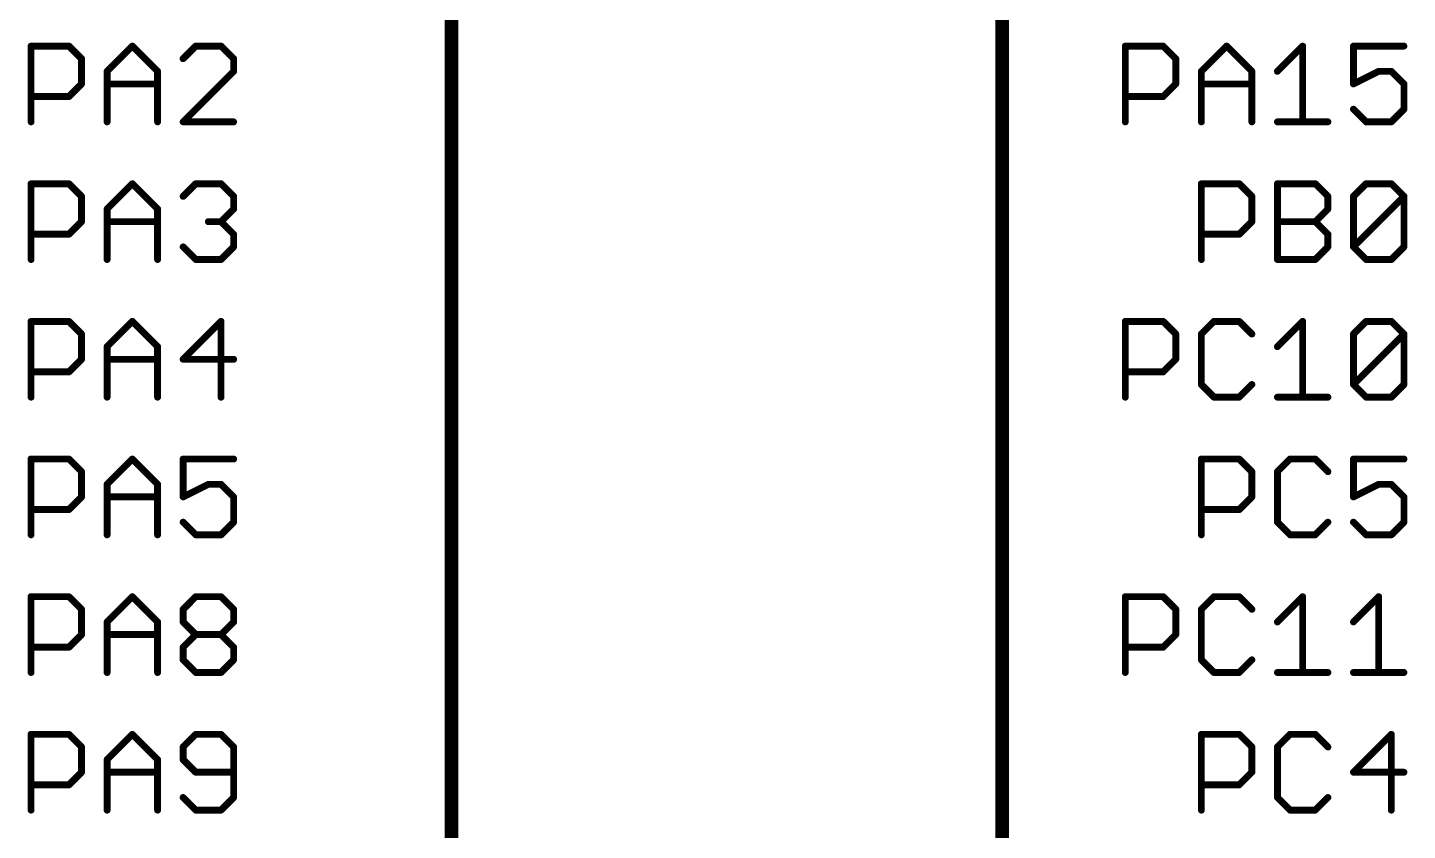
# Model space of a CAD drawing. Extents: x -173 to 61, y -47 to 113.
# Drawn here: x -20.52 to 4.94, y 11.63 to 26.44 of the extents above; entities that cross this region are included whole.
import ezdxf

# ---------------------------------------------------------------- set-up
doc = ezdxf.new("R2010")
doc.units = 0
doc.layers.add('94', color=14, linetype='CONTINUOUS')
doc.layers.add('95', color=251, linetype='CONTINUOUS')

msp = doc.modelspace()

# ---------------------------------------------------------------- linework, layer by layer
at = {"layer": '94', "const_width": 0.254}
for points in [[(-2.54, 55.88), (-2.54, -40.64)], [(-12.7, 33.02), (-12.7, -2.54)]]:
    msp.add_lwpolyline(points, dxfattribs=at)
at = {"layer": '95', "const_width": 0.127}
for points in [[(-20.4597, 24.7015), (-20.4597, 26.0997)], [(-20.4597, 26.0997), (-19.7606, 26.0997)], [(-19.7606, 26.0997), (-19.5276, 25.8667)], [(-19.0564, 25.6336), (-18.5904, 26.0997)], [(-18.5904, 26.0997), (-18.1243, 25.6336)], [(-17.4201, 26.0997), (-17.6531, 25.8667)], [(-16.954, 26.0997), (-17.4201, 26.0997)], [(-16.721, 25.8667), (-16.954, 26.0997)], [(-0.2664, 24.7015), (-0.2664, 26.0997)], [(-0.2664, 26.0997), (0.4327, 26.0997)], [(0.4327, 26.0997), (0.6657, 25.8667)], [(1.1369, 25.6336), (1.6029, 26.0997)], [(1.6029, 26.0997), (2.069, 25.6336)], [(2.5401, 25.6336), (3.0062, 26.0997)], [(3.0062, 26.0997), (3.0062, 24.7015)], [(4.8755, 26.0997), (3.9434, 26.0997)], [(3.9434, 26.0997), (3.9434, 25.4006)], [(-19.5276, 25.8667), (-19.5276, 25.4006)], [(-16.721, 25.6336), (-16.721, 25.8667)], [(0.6657, 25.8667), (0.6657, 25.4006)], [(-19.5276, 25.4006), (-19.7606, 25.1676)], [(-19.0564, 24.7015), (-19.0564, 25.6336)], [(-19.0564, 25.4006), (-18.1243, 25.4006)], [(-18.1243, 25.6336), (-18.1243, 24.7015)], [(-17.6531, 24.7015), (-16.721, 25.6336)], [(0.6657, 25.4006), (0.4327, 25.1676)], [(1.1369, 24.7015), (1.1369, 25.6336)], [(1.1369, 25.4006), (2.069, 25.4006)], [(2.069, 25.6336), (2.069, 24.7015)], [(3.9434, 25.4006), (4.4095, 25.6336)], [(4.4095, 25.6336), (4.6425, 25.6336)], [(4.6425, 25.6336), (4.8755, 25.4006)], [(4.8755, 25.4006), (4.8755, 24.9345)], [(-19.7606, 25.1676), (-20.4597, 25.1676)], [(0.4327, 25.1676), (-0.2664, 25.1676)], [(4.1764, 24.7015), (3.9434, 24.9345)], [(4.8755, 24.9345), (4.6425, 24.7015)], [(-16.721, 24.7015), (-17.6531, 24.7015)], [(2.5401, 24.7015), (3.4723, 24.7015)], [(4.6425, 24.7015), (4.1764, 24.7015)], [(-20.4597, 22.1615), (-20.4597, 23.5597)], [(-20.4597, 23.5597), (-19.7606, 23.5597)], [(-19.7606, 23.5597), (-19.5276, 23.3267)], [(-19.0564, 23.0936), (-18.5904, 23.5597)], [(-18.5904, 23.5597), (-18.1243, 23.0936)], [(-17.6531, 23.3267), (-17.4201, 23.5597)], [(-17.4201, 23.5597), (-16.954, 23.5597)], [(-16.954, 23.5597), (-16.721, 23.3267)], [(1.1369, 22.1615), (1.1369, 23.5597)], [(1.1369, 23.5597), (1.836, 23.5597)], [(1.836, 23.5597), (2.069, 23.3267)], [(2.5401, 22.1615), (2.5401, 23.5597)], [(2.5401, 23.5597), (3.2392, 23.5597)], [(3.2392, 23.5597), (3.4723, 23.3267)], [(3.9434, 23.3267), (4.1764, 23.5597)], [(4.1764, 23.5597), (4.6425, 23.5597)], [(4.6425, 23.5597), (4.8755, 23.3267)], [(-19.5276, 23.3267), (-19.5276, 22.8606)], [(-16.721, 23.3267), (-16.721, 23.0936)], [(2.069, 23.3267), (2.069, 22.8606)], [(3.4723, 23.3267), (3.4723, 23.0936)], [(3.9434, 22.3945), (3.9434, 23.3267)], [(3.9434, 22.3945), (4.8755, 23.3267)], [(4.8755, 23.3267), (4.8755, 22.3945)], [(-19.5276, 22.8606), (-19.7606, 22.6276)], [(-19.0564, 22.1615), (-19.0564, 23.0936)], [(-19.0564, 22.8606), (-18.1243, 22.8606)], [(-18.1243, 23.0936), (-18.1243, 22.1615)], [(-16.954, 22.8606), (-17.1871, 22.8606)], [(-16.721, 23.0936), (-16.954, 22.8606)], [(-16.954, 22.8606), (-16.721, 22.6276)], [(2.069, 22.8606), (1.836, 22.6276)], [(2.5401, 22.8606), (3.2392, 22.8606)], [(3.4723, 23.0936), (3.2392, 22.8606)], [(3.2392, 22.8606), (3.4723, 22.6276)], [(-19.7606, 22.6276), (-20.4597, 22.6276)], [(-16.721, 22.6276), (-16.721, 22.3945)], [(1.836, 22.6276), (1.1369, 22.6276)], [(3.4723, 22.6276), (3.4723, 22.3945)], [(-17.4201, 22.1615), (-17.6531, 22.3945)], [(-16.721, 22.3945), (-16.954, 22.1615)], [(3.4723, 22.3945), (3.2392, 22.1615)], [(4.1764, 22.1615), (3.9434, 22.3945)], [(4.8755, 22.3945), (4.6425, 22.1615)], [(-16.954, 22.1615), (-17.4201, 22.1615)], [(3.2392, 22.1615), (2.5401, 22.1615)], [(4.6425, 22.1615), (4.1764, 22.1615)], [(-20.4597, 19.6215), (-20.4597, 21.0197)], [(-20.4597, 21.0197), (-19.7606, 21.0197)], [(-19.7606, 21.0197), (-19.5276, 20.7867)], [(-19.0564, 20.5536), (-18.5904, 21.0197)], [(-18.5904, 21.0197), (-18.1243, 20.5536)], [(-16.954, 21.0197), (-17.6531, 20.3206)], [(-16.954, 19.6215), (-16.954, 21.0197)], [(-0.2664, 19.6215), (-0.2664, 21.0197)], [(-0.2664, 21.0197), (0.4327, 21.0197)], [(0.4327, 21.0197), (0.6657, 20.7867)], [(1.3699, 21.0197), (1.1369, 20.7867)], [(1.836, 21.0197), (1.3699, 21.0197)], [(2.069, 20.7867), (1.836, 21.0197)], [(2.5401, 20.5536), (3.0062, 21.0197)], [(3.0062, 21.0197), (3.0062, 19.6215)], [(3.9434, 20.7867), (4.1764, 21.0197)], [(4.1764, 21.0197), (4.6425, 21.0197)], [(4.6425, 21.0197), (4.8755, 20.7867)], [(-19.5276, 20.7867), (-19.5276, 20.3206)], [(0.6657, 20.7867), (0.6657, 20.3206)], [(1.1369, 20.7867), (1.1369, 19.8545)], [(3.9434, 19.8545), (3.9434, 20.7867)], [(3.9434, 19.8545), (4.8755, 20.7867)], [(4.8755, 20.7867), (4.8755, 19.8545)], [(-19.5276, 20.3206), (-19.7606, 20.0876)], [(-19.0564, 19.6215), (-19.0564, 20.5536)], [(-19.0564, 20.3206), (-18.1243, 20.3206)], [(-18.1243, 20.5536), (-18.1243, 19.6215)], [(-17.6531, 20.3206), (-16.721, 20.3206)], [(0.6657, 20.3206), (0.4327, 20.0876)], [(-19.7606, 20.0876), (-20.4597, 20.0876)], [(0.4327, 20.0876), (-0.2664, 20.0876)], [(1.1369, 19.8545), (1.3699, 19.6215)], [(1.836, 19.6215), (2.069, 19.8545)], [(4.1764, 19.6215), (3.9434, 19.8545)], [(4.8755, 19.8545), (4.6425, 19.6215)], [(1.3699, 19.6215), (1.836, 19.6215)], [(2.5401, 19.6215), (3.4723, 19.6215)], [(4.6425, 19.6215), (4.1764, 19.6215)], [(-20.4597, 17.0815), (-20.4597, 18.4797)], [(-20.4597, 18.4797), (-19.7606, 18.4797)], [(-19.7606, 18.4797), (-19.5276, 18.2467)], [(-19.0564, 18.0136), (-18.5904, 18.4797)], [(-18.5904, 18.4797), (-18.1243, 18.0136)], [(-16.721, 18.4797), (-17.6531, 18.4797)], [(-17.6531, 18.4797), (-17.6531, 17.7806)], [(1.1369, 17.0815), (1.1369, 18.4797)], [(1.1369, 18.4797), (1.836, 18.4797)], [(1.836, 18.4797), (2.069, 18.2467)], [(2.7732, 18.4797), (2.5401, 18.2467)], [(3.2392, 18.4797), (2.7732, 18.4797)], [(3.4723, 18.2467), (3.2392, 18.4797)], [(4.8755, 18.4797), (3.9434, 18.4797)], [(3.9434, 18.4797), (3.9434, 17.7806)], [(-19.5276, 18.2467), (-19.5276, 17.7806)], [(2.069, 18.2467), (2.069, 17.7806)], [(2.5401, 18.2467), (2.5401, 17.3145)], [(-19.5276, 17.7806), (-19.7606, 17.5476)], [(-19.0564, 17.0815), (-19.0564, 18.0136)], [(-19.0564, 17.7806), (-18.1243, 17.7806)], [(-18.1243, 18.0136), (-18.1243, 17.0815)], [(-17.6531, 17.7806), (-17.1871, 18.0136)], [(-17.1871, 18.0136), (-16.954, 18.0136)], [(-16.954, 18.0136), (-16.721, 17.7806)], [(-16.721, 17.7806), (-16.721, 17.3145)], [(2.069, 17.7806), (1.836, 17.5476)], [(3.9434, 17.7806), (4.4095, 18.0136)], [(4.4095, 18.0136), (4.6425, 18.0136)], [(4.6425, 18.0136), (4.8755, 17.7806)], [(4.8755, 17.7806), (4.8755, 17.3145)], [(-19.7606, 17.5476), (-20.4597, 17.5476)], [(1.836, 17.5476), (1.1369, 17.5476)], [(-17.4201, 17.0815), (-17.6531, 17.3145)], [(-16.721, 17.3145), (-16.954, 17.0815)], [(2.5401, 17.3145), (2.7732, 17.0815)], [(3.2392, 17.0815), (3.4723, 17.3145)], [(4.1764, 17.0815), (3.9434, 17.3145)], [(4.8755, 17.3145), (4.6425, 17.0815)], [(-16.954, 17.0815), (-17.4201, 17.0815)], [(2.7732, 17.0815), (3.2392, 17.0815)], [(4.6425, 17.0815), (4.1764, 17.0815)], [(-20.4597, 14.5415), (-20.4597, 15.9397)], [(-20.4597, 15.9397), (-19.7606, 15.9397)], [(-19.7606, 15.9397), (-19.5276, 15.7067)], [(-19.0564, 15.4736), (-18.5904, 15.9397)], [(-18.5904, 15.9397), (-18.1243, 15.4736)], [(-17.6531, 15.7067), (-17.4201, 15.9397)], [(-17.4201, 15.9397), (-16.954, 15.9397)], [(-16.954, 15.9397), (-16.721, 15.7067)], [(-0.2664, 14.5415), (-0.2664, 15.9397)], [(-0.2664, 15.9397), (0.4327, 15.9397)], [(0.4327, 15.9397), (0.6657, 15.7067)], [(1.3699, 15.9397), (1.1369, 15.7067)], [(1.836, 15.9397), (1.3699, 15.9397)], [(2.069, 15.7067), (1.836, 15.9397)], [(2.5401, 15.4736), (3.0062, 15.9397)], [(3.0062, 15.9397), (3.0062, 14.5415)], [(3.9434, 15.4736), (4.4095, 15.9397)], [(4.4095, 15.9397), (4.4095, 14.5415)], [(-19.5276, 15.7067), (-19.5276, 15.2406)], [(-19.0564, 14.5415), (-19.0564, 15.4736)], [(-18.1243, 15.4736), (-18.1243, 14.5415)], [(-17.6531, 15.4736), (-17.6531, 15.7067)], [(-17.4201, 15.2406), (-17.6531, 15.4736)], [(-16.721, 15.4736), (-16.954, 15.2406)], [(-16.721, 15.7067), (-16.721, 15.4736)], [(0.6657, 15.7067), (0.6657, 15.2406)], [(1.1369, 15.7067), (1.1369, 14.7745)], [(-19.5276, 15.2406), (-19.7606, 15.0076)], [(-19.0564, 15.2406), (-18.1243, 15.2406)], [(-17.6531, 15.0076), (-17.4201, 15.2406)], [(-17.4201, 15.2406), (-16.954, 15.2406)], [(-16.954, 15.2406), (-16.721, 15.0076)], [(0.6657, 15.2406), (0.4327, 15.0076)], [(-19.7606, 15.0076), (-20.4597, 15.0076)], [(-17.6531, 14.7745), (-17.6531, 15.0076)], [(-16.721, 15.0076), (-16.721, 14.7745)], [(0.4327, 15.0076), (-0.2664, 15.0076)], [(-17.4201, 14.5415), (-17.6531, 14.7745)], [(-16.721, 14.7745), (-16.954, 14.5415)], [(1.1369, 14.7745), (1.3699, 14.5415)], [(1.836, 14.5415), (2.069, 14.7745)], [(-16.954, 14.5415), (-17.4201, 14.5415)], [(1.3699, 14.5415), (1.836, 14.5415)], [(2.5401, 14.5415), (3.4723, 14.5415)], [(3.9434, 14.5415), (4.8755, 14.5415)], [(-20.4597, 12.0015), (-20.4597, 13.3997)], [(-20.4597, 13.3997), (-19.7606, 13.3997)], [(-19.7606, 13.3997), (-19.5276, 13.1667)], [(-19.0564, 12.9336), (-18.5904, 13.3997)], [(-18.5904, 13.3997), (-18.1243, 12.9336)], [(-17.4201, 13.3997), (-17.6531, 13.1667)], [(-16.954, 13.3997), (-17.4201, 13.3997)], [(-16.721, 13.1667), (-16.954, 13.3997)], [(1.1369, 12.0015), (1.1369, 13.3997)], [(1.1369, 13.3997), (1.836, 13.3997)], [(1.836, 13.3997), (2.069, 13.1667)], [(2.7732, 13.3997), (2.5401, 13.1667)], [(3.2392, 13.3997), (2.7732, 13.3997)], [(3.4723, 13.1667), (3.2392, 13.3997)], [(4.6425, 13.3997), (3.9434, 12.7006)], [(4.6425, 12.0015), (4.6425, 13.3997)], [(-19.5276, 13.1667), (-19.5276, 12.7006)], [(-19.0564, 12.0015), (-19.0564, 12.9336)], [(-18.1243, 12.9336), (-18.1243, 12.0015)], [(-17.6531, 13.1667), (-17.6531, 12.9336)], [(-17.6531, 12.9336), (-17.4201, 12.7006)], [(-16.721, 12.2345), (-16.721, 13.1667)], [(2.069, 13.1667), (2.069, 12.7006)], [(2.5401, 13.1667), (2.5401, 12.2345)], [(-19.5276, 12.7006), (-19.7606, 12.4676)], [(-19.0564, 12.7006), (-18.1243, 12.7006)], [(-17.4201, 12.7006), (-16.721, 12.7006)], [(2.069, 12.7006), (1.836, 12.4676)], [(3.9434, 12.7006), (4.8755, 12.7006)], [(-19.7606, 12.4676), (-20.4597, 12.4676)], [(1.836, 12.4676), (1.1369, 12.4676)], [(-17.6531, 12.2345), (-17.4201, 12.0015)], [(-16.954, 12.0015), (-16.721, 12.2345)], [(2.5401, 12.2345), (2.7732, 12.0015)], [(3.2392, 12.0015), (3.4723, 12.2345)], [(-17.4201, 12.0015), (-16.954, 12.0015)], [(2.7732, 12.0015), (3.2392, 12.0015)]]:
    msp.add_lwpolyline(points, dxfattribs=at)
at = {"layer": '95', "const_width": 0.0635}
for points in [[(-20.428, 26.0997, 1), (-20.4915, 26.0997)], [(-20.4597, 26.1314, 1), (-20.4597, 26.0679)], [(-19.7382, 26.1221, 1), (-19.7831, 26.0772)], [(-19.7606, 26.0679, 1), (-19.7606, 26.1314)], [(-18.5679, 26.1221, 1), (-18.6128, 26.0772)], [(-18.5679, 26.0772, 1), (-18.6128, 26.1221)], [(-17.4201, 26.1314, 1), (-17.4201, 26.0679)], [(-17.3977, 26.0772, 1), (-17.4426, 26.1221)], [(-16.9316, 26.1221, 1), (-16.9765, 26.0772)], [(-16.954, 26.0679, 1), (-16.954, 26.1314)], [(-0.2347, 26.0997, 1), (-0.2982, 26.0997)], [(-0.2664, 26.1314, 1), (-0.2664, 26.0679)], [(0.4551, 26.1221, 1), (0.4102, 26.0772)], [(0.4327, 26.0679, 1), (0.4327, 26.1314)], [(1.6254, 26.1221, 1), (1.5805, 26.0772)], [(1.6254, 26.0772, 1), (1.5805, 26.1221)], [(3.038, 26.0997, 1), (2.9745, 26.0997)], [(3.0287, 26.0772, 1), (2.9838, 26.1221)], [(3.9434, 26.1314, 1), (3.9434, 26.0679)], [(3.9752, 26.0997, 1), (3.9117, 26.0997)], [(4.8755, 26.0679, 1), (4.8755, 26.1314)], [(-19.4958, 25.8667, 1), (-19.5593, 25.8667)], [(-19.55, 25.8442, 1), (-19.5051, 25.8891)], [(-17.6756, 25.8891, 1), (-17.6307, 25.8442)], [(-16.6893, 25.8667, 1), (-16.7528, 25.8667)], [(-16.7435, 25.8442, 1), (-16.6986, 25.8891)], [(0.6975, 25.8667, 1), (0.634, 25.8667)], [(0.6433, 25.8442, 1), (0.6882, 25.8891)], [(-19.5051, 25.3781, 1), (-19.55, 25.423)], [(-19.0247, 25.6336, 1), (-19.0882, 25.6336)], [(-19.0789, 25.6561, 1), (-19.034, 25.6112)], [(-19.0564, 25.4323, 1), (-19.0564, 25.3688)], [(-18.0925, 25.6336, 1), (-18.156, 25.6336)], [(-18.1467, 25.6112, 1), (-18.1018, 25.6561)], [(-18.1243, 25.3688, 1), (-18.1243, 25.4323)], [(-16.7528, 25.6336, 1), (-16.6893, 25.6336)], [(-16.6986, 25.6112, 1), (-16.7435, 25.6561)], [(0.6882, 25.3781, 1), (0.6433, 25.423)], [(1.1686, 25.6336, 1), (1.1051, 25.6336)], [(1.1144, 25.6561, 1), (1.1593, 25.6112)], [(1.1369, 25.4323, 1), (1.1369, 25.3688)], [(2.1007, 25.6336, 1), (2.0372, 25.6336)], [(2.0465, 25.6112, 1), (2.0914, 25.6561)], [(2.069, 25.3688, 1), (2.069, 25.4323)], [(2.5177, 25.6561, 1), (2.5626, 25.6112)], [(4.4095, 25.6654, 1), (4.4095, 25.6019)], [(4.4237, 25.6052, 1), (4.3953, 25.662)], [(4.665, 25.6561, 1), (4.6201, 25.6112)], [(4.6425, 25.6019, 1), (4.6425, 25.6654)], [(4.9073, 25.4006, 1), (4.8438, 25.4006)], [(-20.4597, 25.1993, 1), (-20.4597, 25.1358)], [(-19.7831, 25.19, 1), (-19.7382, 25.1451)], [(-19.7606, 25.1358, 1), (-19.7606, 25.1993)], [(-19.5593, 25.4006, 1), (-19.4958, 25.4006)], [(-0.2664, 25.1993, 1), (-0.2664, 25.1358)], [(0.4102, 25.19, 1), (0.4551, 25.1451)], [(0.4327, 25.1358, 1), (0.4327, 25.1993)], [(0.634, 25.4006, 1), (0.6975, 25.4006)], [(3.9292, 25.429, 1), (3.9576, 25.3722)], [(3.9117, 25.4006, 1), (3.9752, 25.4006)], [(4.8531, 25.3781, 1), (4.898, 25.423)], [(3.9659, 24.957, 1), (3.921, 24.9121)], [(4.8438, 24.9345, 1), (4.9073, 24.9345)], [(4.898, 24.9121, 1), (4.8531, 24.957)], [(-20.4915, 24.7015, 1), (-20.428, 24.7015)], [(-19.0882, 24.7015, 1), (-19.0247, 24.7015)], [(-18.156, 24.7015, 1), (-18.0925, 24.7015)], [(-17.6756, 24.724, 1), (-17.6307, 24.679)], [(-17.6531, 24.7333, 1), (-17.6531, 24.6698)], [(-16.721, 24.6698, 1), (-16.721, 24.7333)], [(-0.2982, 24.7015, 1), (-0.2347, 24.7015)], [(1.1051, 24.7015, 1), (1.1686, 24.7015)], [(2.0372, 24.7015, 1), (2.1007, 24.7015)], [(2.5401, 24.7333, 1), (2.5401, 24.6698)], [(2.9745, 24.7015, 1), (3.038, 24.7015)], [(3.4723, 24.6698, 1), (3.4723, 24.7333)], [(4.1764, 24.7333, 1), (4.1764, 24.6698)], [(4.154, 24.679, 1), (4.1989, 24.724)], [(4.6201, 24.724, 1), (4.665, 24.679)], [(4.6425, 24.6698, 1), (4.6425, 24.7333)], [(-20.428, 23.5597, 1), (-20.4915, 23.5597)], [(-20.4597, 23.5914, 1), (-20.4597, 23.5279)], [(-19.7382, 23.5821, 1), (-19.7831, 23.5372)], [(-19.7606, 23.5279, 1), (-19.7606, 23.5914)], [(-18.5679, 23.5821, 1), (-18.6128, 23.5372)], [(-18.5679, 23.5372, 1), (-18.6128, 23.5821)], [(-17.4201, 23.5914, 1), (-17.4201, 23.5279)], [(-17.3977, 23.5372, 1), (-17.4426, 23.5821)], [(-16.9316, 23.5821, 1), (-16.9765, 23.5372)], [(-16.954, 23.5279, 1), (-16.954, 23.5914)], [(1.1686, 23.5597, 1), (1.1051, 23.5597)], [(1.1369, 23.5914, 1), (1.1369, 23.5279)], [(1.8584, 23.5821, 1), (1.8135, 23.5372)], [(1.836, 23.5279, 1), (1.836, 23.5914)], [(2.5719, 23.5597, 1), (2.5084, 23.5597)], [(2.5401, 23.5914, 1), (2.5401, 23.5279)], [(3.2617, 23.5821, 1), (3.2168, 23.5372)], [(3.2392, 23.5279, 1), (3.2392, 23.5914)], [(4.1764, 23.5914, 1), (4.1764, 23.5279)], [(4.1989, 23.5372, 1), (4.154, 23.5821)], [(4.665, 23.5821, 1), (4.6201, 23.5372)], [(4.6425, 23.5279, 1), (4.6425, 23.5914)], [(-19.4958, 23.3267, 1), (-19.5593, 23.3267)], [(-19.55, 23.3042, 1), (-19.5051, 23.3491)], [(-17.6756, 23.3491, 1), (-17.6307, 23.3042)], [(-16.6893, 23.3267, 1), (-16.7528, 23.3267)], [(-16.7435, 23.3042, 1), (-16.6986, 23.3491)], [(2.1007, 23.3267, 1), (2.0372, 23.3267)], [(2.0465, 23.3042, 1), (2.0914, 23.3491)], [(3.504, 23.3267, 1), (3.4405, 23.3267)], [(3.4498, 23.3042, 1), (3.4947, 23.3491)], [(3.9752, 23.3267, 1), (3.9117, 23.3267)], [(3.921, 23.3491, 1), (3.9659, 23.3042)], [(4.9073, 23.3267, 1), (4.8438, 23.3267)], [(4.898, 23.3042, 1), (4.8531, 23.3491)], [(4.8531, 23.3042, 1), (4.898, 23.3491)], [(-19.5051, 22.8381, 1), (-19.55, 22.883)], [(-19.0247, 23.0936, 1), (-19.0882, 23.0936)], [(-19.0789, 23.1161, 1), (-19.034, 23.0712)], [(-19.0564, 22.8923, 1), (-19.0564, 22.8288)], [(-18.0925, 23.0936, 1), (-18.156, 23.0936)], [(-18.1467, 23.0712, 1), (-18.1018, 23.1161)], [(-18.1243, 22.8288, 1), (-18.1243, 22.8923)], [(-17.1871, 22.8923, 1), (-17.1871, 22.8288)], [(-16.9316, 22.883, 1), (-16.9765, 22.8381)], [(-16.954, 22.8288, 1), (-16.954, 22.8923)], [(-16.7528, 23.0936, 1), (-16.6893, 23.0936)], [(-16.6986, 23.0712, 1), (-16.7435, 23.1161)], [(2.0914, 22.8381, 1), (2.0465, 22.883)], [(2.5401, 22.8923, 1), (2.5401, 22.8288)], [(3.2617, 22.883, 1), (3.2168, 22.8381)], [(3.2392, 22.8288, 1), (3.2392, 22.8923)], [(3.4405, 23.0936, 1), (3.504, 23.0936)], [(3.4947, 23.0712, 1), (3.4498, 23.1161)], [(-20.4597, 22.6593, 1), (-20.4597, 22.5958)], [(-19.7831, 22.65, 1), (-19.7382, 22.6051)], [(-19.7606, 22.5958, 1), (-19.7606, 22.6593)], [(-19.5593, 22.8606, 1), (-19.4958, 22.8606)], [(-16.9765, 22.883, 1), (-16.9316, 22.8381)], [(-16.6893, 22.6276, 1), (-16.7528, 22.6276)], [(-16.7435, 22.6051, 1), (-16.6986, 22.65)], [(1.1369, 22.6593, 1), (1.1369, 22.5958)], [(1.8135, 22.65, 1), (1.8584, 22.6051)], [(1.836, 22.5958, 1), (1.836, 22.6593)], [(2.0372, 22.8606, 1), (2.1007, 22.8606)], [(3.2168, 22.883, 1), (3.2617, 22.8381)], [(3.504, 22.6276, 1), (3.4405, 22.6276)], [(3.4498, 22.6051, 1), (3.4947, 22.65)], [(-17.6307, 22.417, 1), (-17.6756, 22.3721)], [(-16.7528, 22.3945, 1), (-16.6893, 22.3945)], [(-16.6986, 22.3721, 1), (-16.7435, 22.417)], [(3.4405, 22.3945, 1), (3.504, 22.3945)], [(3.4947, 22.3721, 1), (3.4498, 22.417)], [(3.9659, 22.417, 1), (3.921, 22.3721)], [(3.921, 22.417, 1), (3.9659, 22.3721)], [(3.9117, 22.3945, 1), (3.9752, 22.3945)], [(4.8438, 22.3945, 1), (4.9073, 22.3945)], [(4.898, 22.3721, 1), (4.8531, 22.417)], [(-20.4915, 22.1615, 1), (-20.428, 22.1615)], [(-19.0882, 22.1615, 1), (-19.0247, 22.1615)], [(-18.156, 22.1615, 1), (-18.0925, 22.1615)], [(-17.4201, 22.1932, 1), (-17.4201, 22.1298)], [(-17.4426, 22.139, 1), (-17.3977, 22.184)], [(-16.9765, 22.184, 1), (-16.9316, 22.139)], [(-16.954, 22.1298, 1), (-16.954, 22.1932)], [(1.1051, 22.1615, 1), (1.1686, 22.1615)], [(2.5401, 22.1932, 1), (2.5401, 22.1298)], [(2.5084, 22.1615, 1), (2.5719, 22.1615)], [(3.2168, 22.184, 1), (3.2617, 22.139)], [(3.2392, 22.1298, 1), (3.2392, 22.1932)], [(4.1764, 22.1932, 1), (4.1764, 22.1298)], [(4.154, 22.139, 1), (4.1989, 22.184)], [(4.6201, 22.184, 1), (4.665, 22.139)], [(4.6425, 22.1298, 1), (4.6425, 22.1932)], [(-20.428, 21.0197, 1), (-20.4915, 21.0197)], [(-20.4597, 21.0514, 1), (-20.4597, 20.9879)], [(-19.7382, 21.0421, 1), (-19.7831, 20.9972)], [(-19.7606, 20.9879, 1), (-19.7606, 21.0514)], [(-18.5679, 21.0421, 1), (-18.6128, 20.9972)], [(-18.5679, 20.9972, 1), (-18.6128, 21.0421)], [(-16.9223, 21.0197, 1), (-16.9858, 21.0197)], [(-16.9316, 20.9972, 1), (-16.9765, 21.0421)], [(-0.2347, 21.0197, 1), (-0.2982, 21.0197)], [(-0.2664, 21.0514, 1), (-0.2664, 20.9879)], [(0.4551, 21.0421, 1), (0.4102, 20.9972)], [(0.4327, 20.9879, 1), (0.4327, 21.0514)], [(1.3699, 21.0514, 1), (1.3699, 20.9879)], [(1.3923, 20.9972, 1), (1.3474, 21.0421)], [(1.8584, 21.0421, 1), (1.8135, 20.9972)], [(1.836, 20.9879, 1), (1.836, 21.0514)], [(3.038, 21.0197, 1), (2.9745, 21.0197)], [(3.0287, 20.9972, 1), (2.9838, 21.0421)], [(4.1764, 21.0514, 1), (4.1764, 20.9879)], [(4.1989, 20.9972, 1), (4.154, 21.0421)], [(4.665, 21.0421, 1), (4.6201, 20.9972)], [(4.6425, 20.9879, 1), (4.6425, 21.0514)], [(-19.4958, 20.7867, 1), (-19.5593, 20.7867)], [(-19.55, 20.7642, 1), (-19.5051, 20.8091)], [(0.6975, 20.7867, 1), (0.634, 20.7867)], [(0.6433, 20.7642, 1), (0.6882, 20.8091)], [(1.1686, 20.7867, 1), (1.1051, 20.7867)], [(1.1144, 20.8091, 1), (1.1593, 20.7642)], [(2.0465, 20.7642, 1), (2.0914, 20.8091)], [(3.9752, 20.7867, 1), (3.9117, 20.7867)], [(3.921, 20.8091, 1), (3.9659, 20.7642)], [(4.9073, 20.7867, 1), (4.8438, 20.7867)], [(4.898, 20.7642, 1), (4.8531, 20.8091)], [(4.8531, 20.7642, 1), (4.898, 20.8091)], [(-19.5051, 20.2981, 1), (-19.55, 20.343)], [(-19.0247, 20.5536, 1), (-19.0882, 20.5536)], [(-19.0789, 20.5761, 1), (-19.034, 20.5312)], [(-19.0564, 20.3523, 1), (-19.0564, 20.2888)], [(-18.0925, 20.5536, 1), (-18.156, 20.5536)], [(-18.1467, 20.5312, 1), (-18.1018, 20.5761)], [(-18.1243, 20.2888, 1), (-18.1243, 20.3523)], [(-17.6531, 20.3523, 1), (-17.6531, 20.2888)], [(-17.6756, 20.343, 1), (-17.6307, 20.2981)], [(-16.721, 20.2888, 1), (-16.721, 20.3523)], [(0.6882, 20.2981, 1), (0.6433, 20.343)], [(2.5177, 20.5761, 1), (2.5626, 20.5312)], [(-20.4597, 20.1193, 1), (-20.4597, 20.0558)], [(-19.7831, 20.11, 1), (-19.7382, 20.0651)], [(-19.7606, 20.0558, 1), (-19.7606, 20.1193)], [(-19.5593, 20.3206, 1), (-19.4958, 20.3206)], [(-0.2664, 20.1193, 1), (-0.2664, 20.0558)], [(0.4102, 20.11, 1), (0.4551, 20.0651)], [(0.4327, 20.0558, 1), (0.4327, 20.1193)], [(0.634, 20.3206, 1), (0.6975, 20.3206)], [(1.1051, 19.8545, 1), (1.1686, 19.8545)], [(1.1593, 19.877, 1), (1.1144, 19.8321)], [(2.0914, 19.8321, 1), (2.0465, 19.877)], [(3.9659, 19.877, 1), (3.921, 19.8321)], [(3.921, 19.877, 1), (3.9659, 19.8321)], [(3.9117, 19.8545, 1), (3.9752, 19.8545)], [(4.8438, 19.8545, 1), (4.9073, 19.8545)], [(4.898, 19.8321, 1), (4.8531, 19.877)], [(-20.4915, 19.6215, 1), (-20.428, 19.6215)], [(-19.0882, 19.6215, 1), (-19.0247, 19.6215)], [(-18.156, 19.6215, 1), (-18.0925, 19.6215)], [(-16.9858, 19.6215, 1), (-16.9223, 19.6215)], [(-0.2982, 19.6215, 1), (-0.2347, 19.6215)], [(1.3699, 19.6532, 1), (1.3699, 19.5898)], [(1.3474, 19.599, 1), (1.3923, 19.644)], [(1.8135, 19.644, 1), (1.8584, 19.599)], [(1.836, 19.5898, 1), (1.836, 19.6532)], [(2.5401, 19.6532, 1), (2.5401, 19.5898)], [(2.9745, 19.6215, 1), (3.038, 19.6215)], [(3.4723, 19.5898, 1), (3.4723, 19.6532)], [(4.1764, 19.6532, 1), (4.1764, 19.5898)], [(4.154, 19.599, 1), (4.1989, 19.644)], [(4.6201, 19.644, 1), (4.665, 19.599)], [(4.6425, 19.5898, 1), (4.6425, 19.6532)], [(-20.428, 18.4797, 1), (-20.4915, 18.4797)], [(-20.4597, 18.5114, 1), (-20.4597, 18.4479)], [(-19.7382, 18.5021, 1), (-19.7831, 18.4572)], [(-19.7606, 18.4479, 1), (-19.7606, 18.5114)], [(-18.5679, 18.5021, 1), (-18.6128, 18.4572)], [(-18.5679, 18.4572, 1), (-18.6128, 18.5021)], [(-17.6214, 18.4797, 1), (-17.6849, 18.4797)], [(-17.6531, 18.5114, 1), (-17.6531, 18.4479)], [(-16.721, 18.4479, 1), (-16.721, 18.5114)], [(1.1686, 18.4797, 1), (1.1051, 18.4797)], [(1.1369, 18.5114, 1), (1.1369, 18.4479)], [(1.8584, 18.5021, 1), (1.8135, 18.4572)], [(1.836, 18.4479, 1), (1.836, 18.5114)], [(2.7732, 18.5114, 1), (2.7732, 18.4479)], [(2.7956, 18.4572, 1), (2.7507, 18.5021)], [(3.2617, 18.5021, 1), (3.2168, 18.4572)], [(3.2392, 18.4479, 1), (3.2392, 18.5114)], [(3.9434, 18.5114, 1), (3.9434, 18.4479)], [(3.9752, 18.4797, 1), (3.9117, 18.4797)], [(4.8755, 18.4479, 1), (4.8755, 18.5114)], [(-19.4958, 18.2467, 1), (-19.5593, 18.2467)], [(-19.55, 18.2242, 1), (-19.5051, 18.2691)], [(2.1007, 18.2467, 1), (2.0372, 18.2467)], [(2.0465, 18.2242, 1), (2.0914, 18.2691)], [(2.5719, 18.2467, 1), (2.5084, 18.2467)], [(2.5177, 18.2691, 1), (2.5626, 18.2242)], [(3.4498, 18.2242, 1), (3.4947, 18.2691)], [(-19.5051, 17.7581, 1), (-19.55, 17.803)], [(-19.0247, 18.0136, 1), (-19.0882, 18.0136)], [(-19.0789, 18.0361, 1), (-19.034, 17.9912)], [(-19.0564, 17.8123, 1), (-19.0564, 17.7488)], [(-18.0925, 18.0136, 1), (-18.156, 18.0136)], [(-18.1467, 17.9912, 1), (-18.1018, 18.0361)], [(-18.1243, 17.7488, 1), (-18.1243, 17.8123)], [(-17.6673, 17.809, 1), (-17.6389, 17.7522)], [(-17.1871, 18.0454, 1), (-17.1871, 17.9819)], [(-17.1729, 17.9852, 1), (-17.2013, 18.042)], [(-16.9316, 18.0361, 1), (-16.9765, 17.9912)], [(-16.954, 17.9819, 1), (-16.954, 18.0454)], [(-16.6893, 17.7806, 1), (-16.7528, 17.7806)], [(-16.7435, 17.7581, 1), (-16.6986, 17.803)], [(2.0914, 17.7581, 1), (2.0465, 17.803)], [(3.9292, 17.809, 1), (3.9576, 17.7522)], [(4.4095, 18.0454, 1), (4.4095, 17.9819)], [(4.4237, 17.9852, 1), (4.3953, 18.042)], [(4.665, 18.0361, 1), (4.6201, 17.9912)], [(4.6425, 17.9819, 1), (4.6425, 18.0454)], [(4.9073, 17.7806, 1), (4.8438, 17.7806)], [(4.8531, 17.7581, 1), (4.898, 17.803)], [(-20.4597, 17.5793, 1), (-20.4597, 17.5158)], [(-19.7831, 17.57, 1), (-19.7382, 17.5251)], [(-19.7606, 17.5158, 1), (-19.7606, 17.5793)], [(-19.5593, 17.7806, 1), (-19.4958, 17.7806)], [(-17.6849, 17.7806, 1), (-17.6214, 17.7806)], [(1.1369, 17.5793, 1), (1.1369, 17.5158)], [(1.8135, 17.57, 1), (1.8584, 17.5251)], [(1.836, 17.5158, 1), (1.836, 17.5793)], [(2.0372, 17.7806, 1), (2.1007, 17.7806)], [(3.9117, 17.7806, 1), (3.9752, 17.7806)], [(-17.6307, 17.337, 1), (-17.6756, 17.2921)], [(-16.7528, 17.3145, 1), (-16.6893, 17.3145)], [(-16.6986, 17.2921, 1), (-16.7435, 17.337)], [(2.5084, 17.3145, 1), (2.5719, 17.3145)], [(2.5626, 17.337, 1), (2.5177, 17.2921)], [(3.4947, 17.2921, 1), (3.4498, 17.337)], [(3.9659, 17.337, 1), (3.921, 17.2921)], [(4.8438, 17.3145, 1), (4.9073, 17.3145)], [(4.898, 17.2921, 1), (4.8531, 17.337)], [(-20.4915, 17.0815, 1), (-20.428, 17.0815)], [(-19.0882, 17.0815, 1), (-19.0247, 17.0815)], [(-18.156, 17.0815, 1), (-18.0925, 17.0815)], [(-17.4201, 17.1133, 1), (-17.4201, 17.0498)], [(-17.4426, 17.059, 1), (-17.3977, 17.104)], [(-16.9765, 17.104, 1), (-16.9316, 17.059)], [(-16.954, 17.0498, 1), (-16.954, 17.1133)], [(1.1051, 17.0815, 1), (1.1686, 17.0815)], [(2.7732, 17.1133, 1), (2.7732, 17.0498)], [(2.7507, 17.059, 1), (2.7956, 17.104)], [(3.2168, 17.104, 1), (3.2617, 17.059)], [(3.2392, 17.0498, 1), (3.2392, 17.1133)], [(4.1764, 17.1133, 1), (4.1764, 17.0498)], [(4.154, 17.059, 1), (4.1989, 17.104)], [(4.6201, 17.104, 1), (4.665, 17.059)], [(4.6425, 17.0498, 1), (4.6425, 17.1133)], [(-20.428, 15.9397, 1), (-20.4915, 15.9397)], [(-20.4597, 15.9714, 1), (-20.4597, 15.9079)], [(-19.7382, 15.9621, 1), (-19.7831, 15.9172)], [(-19.7606, 15.9079, 1), (-19.7606, 15.9714)], [(-18.5679, 15.9621, 1), (-18.6128, 15.9172)], [(-18.5679, 15.9172, 1), (-18.6128, 15.9621)], [(-17.4201, 15.9714, 1), (-17.4201, 15.9079)], [(-17.3977, 15.9172, 1), (-17.4426, 15.9621)], [(-16.9316, 15.9621, 1), (-16.9765, 15.9172)], [(-16.954, 15.9079, 1), (-16.954, 15.9714)], [(-0.2347, 15.9397, 1), (-0.2982, 15.9397)], [(-0.2664, 15.9714, 1), (-0.2664, 15.9079)], [(0.4551, 15.9621, 1), (0.4102, 15.9172)], [(0.4327, 15.9079, 1), (0.4327, 15.9714)], [(1.3699, 15.9714, 1), (1.3699, 15.9079)], [(1.3923, 15.9172, 1), (1.3474, 15.9621)], [(1.8584, 15.9621, 1), (1.8135, 15.9172)], [(1.836, 15.9079, 1), (1.836, 15.9714)], [(3.038, 15.9397, 1), (2.9745, 15.9397)], [(3.0287, 15.9172, 1), (2.9838, 15.9621)], [(4.4412, 15.9397, 1), (4.3777, 15.9397)], [(4.4319, 15.9172, 1), (4.387, 15.9621)], [(-19.4958, 15.7067, 1), (-19.5593, 15.7067)], [(-19.55, 15.6842, 1), (-19.5051, 15.7291)], [(-19.0247, 15.4736, 1), (-19.0882, 15.4736)], [(-18.0925, 15.4736, 1), (-18.156, 15.4736)], [(-17.6214, 15.7067, 1), (-17.6849, 15.7067)], [(-17.6756, 15.7291, 1), (-17.6307, 15.6842)], [(-17.6307, 15.4961, 1), (-17.6756, 15.4512)], [(-16.6893, 15.7067, 1), (-16.7528, 15.7067)], [(-16.7435, 15.6842, 1), (-16.6986, 15.7291)], [(-16.6986, 15.4512, 1), (-16.7435, 15.4961)], [(0.6975, 15.7067, 1), (0.634, 15.7067)], [(0.6433, 15.6842, 1), (0.6882, 15.7291)], [(1.1686, 15.7067, 1), (1.1051, 15.7067)], [(1.1144, 15.7291, 1), (1.1593, 15.6842)], [(2.0465, 15.6842, 1), (2.0914, 15.7291)], [(-19.5051, 15.2181, 1), (-19.55, 15.263)], [(-19.0789, 15.4961, 1), (-19.034, 15.4512)], [(-19.0564, 15.2723, 1), (-19.0564, 15.2088)], [(-18.1467, 15.4512, 1), (-18.1018, 15.4961)], [(-18.1243, 15.2088, 1), (-18.1243, 15.2723)], [(-17.6849, 15.4736, 1), (-17.6214, 15.4736)], [(-17.4201, 15.2723, 1), (-17.4201, 15.2088)], [(-17.3977, 15.2181, 1), (-17.4426, 15.263)], [(-17.4426, 15.2181, 1), (-17.3977, 15.263)], [(-16.9316, 15.263, 1), (-16.9765, 15.2181)], [(-16.9765, 15.263, 1), (-16.9316, 15.2181)], [(-16.954, 15.2088, 1), (-16.954, 15.2723)], [(-16.7528, 15.4736, 1), (-16.6893, 15.4736)], [(0.6882, 15.2181, 1), (0.6433, 15.263)], [(2.5177, 15.4961, 1), (2.5626, 15.4512)], [(3.921, 15.4961, 1), (3.9659, 15.4512)], [(-20.4597, 15.0393, 1), (-20.4597, 14.9758)], [(-19.7831, 15.03, 1), (-19.7382, 14.9851)], [(-19.7606, 14.9758, 1), (-19.7606, 15.0393)], [(-19.5593, 15.2406, 1), (-19.4958, 15.2406)], [(-17.6214, 15.0076, 1), (-17.6849, 15.0076)], [(-17.6756, 15.03, 1), (-17.6307, 14.9851)], [(-16.6893, 15.0076, 1), (-16.7528, 15.0076)], [(-16.7435, 14.9851, 1), (-16.6986, 15.03)], [(-0.2664, 15.0393, 1), (-0.2664, 14.9758)], [(0.4102, 15.03, 1), (0.4551, 14.9851)], [(0.4327, 14.9758, 1), (0.4327, 15.0393)], [(0.634, 15.2406, 1), (0.6975, 15.2406)], [(-17.6307, 14.797, 1), (-17.6756, 14.7521)], [(-17.6849, 14.7745, 1), (-17.6214, 14.7745)], [(-16.7528, 14.7745, 1), (-16.6893, 14.7745)], [(-16.6986, 14.7521, 1), (-16.7435, 14.797)], [(1.1051, 14.7745, 1), (1.1686, 14.7745)], [(1.1593, 14.797, 1), (1.1144, 14.7521)], [(2.0914, 14.7521, 1), (2.0465, 14.797)], [(-20.4915, 14.5415, 1), (-20.428, 14.5415)], [(-19.0882, 14.5415, 1), (-19.0247, 14.5415)], [(-18.156, 14.5415, 1), (-18.0925, 14.5415)], [(-17.4201, 14.5733, 1), (-17.4201, 14.5098)], [(-17.4426, 14.519, 1), (-17.3977, 14.564)], [(-16.9765, 14.564, 1), (-16.9316, 14.519)], [(-16.954, 14.5098, 1), (-16.954, 14.5733)], [(-0.2982, 14.5415, 1), (-0.2347, 14.5415)], [(1.3699, 14.5733, 1), (1.3699, 14.5098)], [(1.3474, 14.519, 1), (1.3923, 14.564)], [(1.8135, 14.564, 1), (1.8584, 14.519)], [(1.836, 14.5098, 1), (1.836, 14.5733)], [(2.5401, 14.5733, 1), (2.5401, 14.5098)], [(2.9745, 14.5415, 1), (3.038, 14.5415)], [(3.4723, 14.5098, 1), (3.4723, 14.5733)], [(3.9434, 14.5733, 1), (3.9434, 14.5098)], [(4.3777, 14.5415, 1), (4.4412, 14.5415)], [(4.8755, 14.5098, 1), (4.8755, 14.5733)], [(-20.428, 13.3997, 1), (-20.4915, 13.3997)], [(-20.4597, 13.4314, 1), (-20.4597, 13.3679)], [(-19.7382, 13.4221, 1), (-19.7831, 13.3772)], [(-19.7606, 13.3679, 1), (-19.7606, 13.4314)], [(-18.5679, 13.4221, 1), (-18.6128, 13.3772)], [(-18.5679, 13.3772, 1), (-18.6128, 13.4221)], [(-17.4201, 13.4314, 1), (-17.4201, 13.3679)], [(-17.3977, 13.3772, 1), (-17.4426, 13.4221)], [(-16.9316, 13.4221, 1), (-16.9765, 13.3772)], [(-16.954, 13.3679, 1), (-16.954, 13.4314)], [(1.1686, 13.3997, 1), (1.1051, 13.3997)], [(1.1369, 13.4314, 1), (1.1369, 13.3679)], [(1.8584, 13.4221, 1), (1.8135, 13.3772)], [(1.836, 13.3679, 1), (1.836, 13.4314)], [(2.7732, 13.4314, 1), (2.7732, 13.3679)], [(2.7956, 13.3772, 1), (2.7507, 13.4221)], [(3.2617, 13.4221, 1), (3.2168, 13.3772)], [(3.2392, 13.3679, 1), (3.2392, 13.4314)], [(4.6743, 13.3997, 1), (4.6108, 13.3997)], [(4.665, 13.3772, 1), (4.6201, 13.4221)], [(-19.4958, 13.1667, 1), (-19.5593, 13.1667)], [(-19.55, 13.1442, 1), (-19.5051, 13.1891)], [(-19.0247, 12.9336, 1), (-19.0882, 12.9336)], [(-19.0789, 12.9561, 1), (-19.034, 12.9112)], [(-18.0925, 12.9336, 1), (-18.156, 12.9336)], [(-18.1467, 12.9112, 1), (-18.1018, 12.9561)], [(-17.6214, 13.1667, 1), (-17.6849, 13.1667)], [(-17.6756, 13.1891, 1), (-17.6307, 13.1442)], [(-17.6307, 12.9561, 1), (-17.6756, 12.9112)], [(-16.6893, 13.1667, 1), (-16.7528, 13.1667)], [(-16.7435, 13.1442, 1), (-16.6986, 13.1891)], [(2.1007, 13.1667, 1), (2.0372, 13.1667)], [(2.0465, 13.1442, 1), (2.0914, 13.1891)], [(2.5719, 13.1667, 1), (2.5084, 13.1667)], [(2.5177, 13.1891, 1), (2.5626, 13.1442)], [(3.4498, 13.1442, 1), (3.4947, 13.1891)], [(-19.5593, 12.7006, 1), (-19.4958, 12.7006)], [(-19.5051, 12.6781, 1), (-19.55, 12.723)], [(-19.0564, 12.7323, 1), (-19.0564, 12.6688)], [(-18.1243, 12.6688, 1), (-18.1243, 12.7323)], [(-17.6849, 12.9336, 1), (-17.6214, 12.9336)], [(-17.4201, 12.7323, 1), (-17.4201, 12.6688)], [(-17.4426, 12.6781, 1), (-17.3977, 12.723)], [(-16.721, 12.6688, 1), (-16.721, 12.7323)], [(2.0372, 12.7006, 1), (2.1007, 12.7006)], [(2.0914, 12.6781, 1), (2.0465, 12.723)], [(3.9434, 12.7323, 1), (3.9434, 12.6688)], [(3.921, 12.723, 1), (3.9659, 12.6781)], [(4.8755, 12.6688, 1), (4.8755, 12.7323)], [(-20.4597, 12.4993, 1), (-20.4597, 12.4358)], [(-19.7831, 12.49, 1), (-19.7382, 12.4451)], [(-19.7606, 12.4358, 1), (-19.7606, 12.4993)], [(1.1369, 12.4993, 1), (1.1369, 12.4358)], [(1.8135, 12.49, 1), (1.8584, 12.4451)], [(1.836, 12.4358, 1), (1.836, 12.4993)], [(-17.6307, 12.257, 1), (-17.6756, 12.2121)], [(-16.7528, 12.2345, 1), (-16.6893, 12.2345)], [(-16.6986, 12.2121, 1), (-16.7435, 12.257)], [(2.5084, 12.2345, 1), (2.5719, 12.2345)], [(2.5626, 12.257, 1), (2.5177, 12.2121)], [(3.4947, 12.2121, 1), (3.4498, 12.257)], [(-20.4915, 12.0015, 1), (-20.428, 12.0015)], [(-19.0882, 12.0015, 1), (-19.0247, 12.0015)], [(-18.156, 12.0015, 1), (-18.0925, 12.0015)], [(-17.4201, 12.0333, 1), (-17.4201, 11.9697)], [(-17.4426, 11.979, 1), (-17.3977, 12.024)], [(-16.9765, 12.024, 1), (-16.9316, 11.979)], [(-16.954, 11.9697, 1), (-16.954, 12.0333)], [(1.1051, 12.0015, 1), (1.1686, 12.0015)], [(2.7732, 12.0333, 1), (2.7732, 11.9697)], [(2.7507, 11.979, 1), (2.7956, 12.024)], [(3.2168, 12.024, 1), (3.2617, 11.979)], [(3.2392, 11.9697, 1), (3.2392, 12.0333)], [(4.6108, 12.0015, 1), (4.6743, 12.0015)]]:
    msp.add_lwpolyline(points, format="xyb", dxfattribs=at)

doc.saveas('drawing.dxf')
